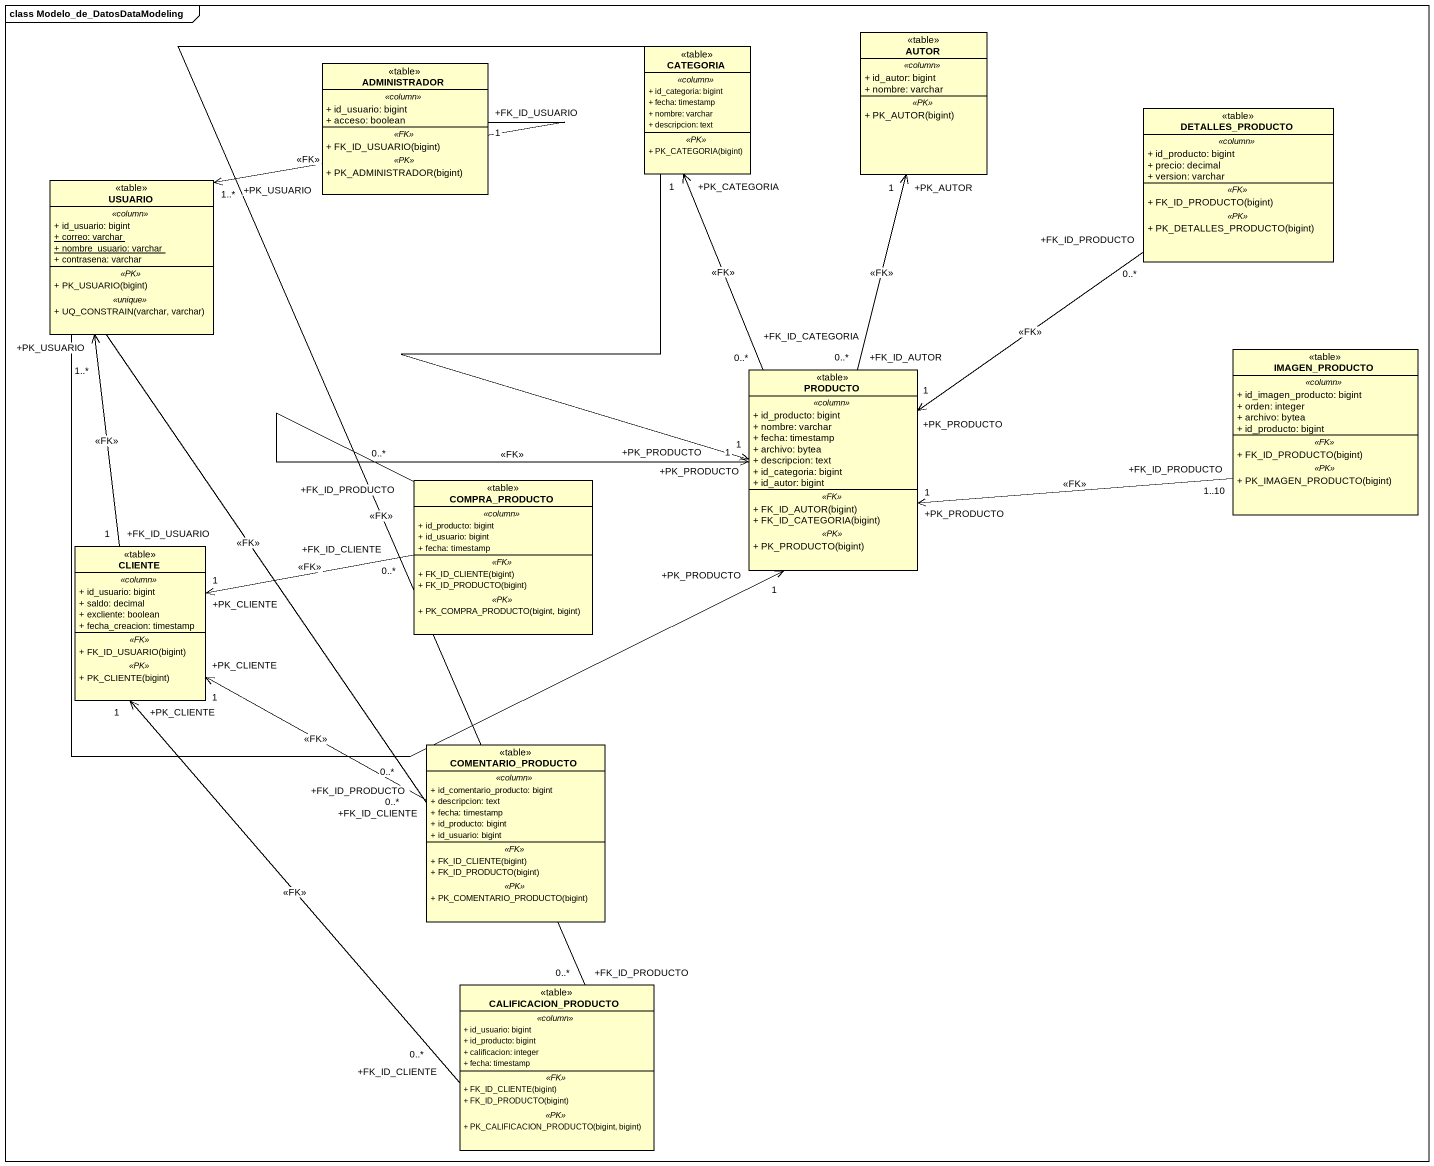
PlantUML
@startuml
mainframe class Modelo_de_DatosDataModeling
hide circle
hide empty members
skinparam classAttributeIconSize 0
class AUTOR <<table>> {
  .. <<column>> ..
  + id_autor: bigint
  + nombre: varchar
  .. <<PK>> ..
  + PK_AUTOR(bigint)
}
class ADMINISTRADOR <<table>> {
  .. <<column>> ..
  + id_usuario: bigint
  + acceso: boolean
  .. <<FK>> ..
  + FK_ID_USUARIO(bigint)
  .. <<PK>> ..
  + PK_ADMINISTRADOR(bigint)
}
class CATEGORIA <<table>> {
  .. <<column>> ..
  + id_categoria: bigint
  + fecha: timestamp
  + nombre: varchar
  + descripcion: text
  .. <<PK>> ..
  + PK_CATEGORIA(bigint)
}
class DETALLES_PRODUCTO <<table>> {
  .. <<column>> ..
  + id_producto: bigint
  + precio: decimal
  + version: varchar
  .. <<FK>> ..
  + FK_ID_PRODUCTO(bigint)
  .. <<PK>> ..
  + PK_DETALLES_PRODUCTO(bigint)
}
class USUARIO <<table>> {
  .. <<column>> ..
  + id_usuario: bigint
  {static} + correo: varchar
  {static} + nombre_usuario: varchar
  + contrasena: varchar
  .. <<PK>> ..
  + PK_USUARIO(bigint)
  .. <<unique>> ..
  + UQ_CONSTRAIN(varchar, varchar)
}
class IMAGEN_PRODUCTO <<table>> {
  .. <<column>> ..
  + id_imagen_producto: bigint
  + orden: integer
  + archivo: bytea
  + id_producto: bigint
  .. <<FK>> ..
  + FK_ID_PRODUCTO(bigint)
  .. <<PK>> ..
  + PK_IMAGEN_PRODUCTO(bigint)
}
class PRODUCTO <<table>> {
  .. <<column>> ..
  + id_producto: bigint
  + nombre: varchar
  + fecha: timestamp
  + archivo: bytea
  + descripcion: text
  + id_categoria: bigint
  + id_autor: bigint
  .. <<FK>> ..
  + FK_ID_AUTOR(bigint)
  + FK_ID_CATEGORIA(bigint)
  .. <<PK>> ..
  + PK_PRODUCTO(bigint)
}
class COMPRA_PRODUCTO <<table>> {
  .. <<column>> ..
  + id_producto: bigint
  + id_usuario: bigint
  + fecha: timestamp
  .. <<FK>> ..
  + FK_ID_CLIENTE(bigint)
  + FK_ID_PRODUCTO(bigint)
  .. <<PK>> ..
  + PK_COMPRA_PRODUCTO(bigint, bigint)
}
class CLIENTE <<table>> {
  .. <<column>> ..
  + id_usuario: bigint
  + saldo: decimal
  + excliente: boolean
  + fecha_creacion: timestamp
  .. <<FK>> ..
  + FK_ID_USUARIO(bigint)
  .. <<PK>> ..
  + PK_CLIENTE(bigint)
}
class COMENTARIO_PRODUCTO <<table>> {
  .. <<column>> ..
  + id_comentario_producto: bigint
  + descripcion: text
  + fecha: timestamp
  + id_producto: bigint
  + id_usuario: bigint
  .. <<FK>> ..
  + FK_ID_CLIENTE(bigint)
  + FK_ID_PRODUCTO(bigint)
  .. <<PK>> ..
  + PK_COMENTARIO_PRODUCTO(bigint)
}
class CALIFICACION_PRODUCTO <<table>> {
  .. <<column>> ..
  + id_usuario: bigint
  + id_producto: bigint
  + calificacion: integer
  + fecha: timestamp
  .. <<FK>> ..
  + FK_ID_CLIENTE(bigint)
  + FK_ID_PRODUCTO(bigint)
  .. <<PK>> ..
  + PK_CALIFICACION_PRODUCTO(bigint, bigint)
}
ADMINISTRADOR "+FK_ID_USUARIO\n1" -left-> "+PK_USUARIO\n1..*" USUARIO : <<FK>>
DETALLES_PRODUCTO "+FK_ID_PRODUCTO\n0..*" --> "+PK_PRODUCTO\n1" PRODUCTO : <<FK>>
IMAGEN_PRODUCTO "+FK_ID_PRODUCTO\n1..10" -left-> "+PK_PRODUCTO\n1" PRODUCTO : <<FK>>
PRODUCTO "+FK_ID_AUTOR\n0..*" -up-> "+PK_AUTOR\n1" AUTOR : <<FK>>
PRODUCTO "+FK_ID_CATEGORIA\n0..*" -up-> "+PK_CATEGORIA\n1" CATEGORIA : <<FK>>
COMPRA_PRODUCTO "+FK_ID_PRODUCTO\n0..*" -right-> "+PK_PRODUCTO\n1" PRODUCTO : <<FK>>
COMPRA_PRODUCTO "+FK_ID_CLIENTE\n0..*" -left-> "+PK_CLIENTE\n1" CLIENTE : <<FK>>
CLIENTE "+FK_ID_USUARIO\n1" -up-> "+PK_USUARIO\n1..*" USUARIO : <<FK>>
COMENTARIO_PRODUCTO "+FK_ID_PRODUCTO\n0..*" -up-> "+PK_PRODUCTO\n1" PRODUCTO : <<FK>>
COMENTARIO_PRODUCTO "+FK_ID_CLIENTE\n0..*" -left-> "+PK_CLIENTE\n1" CLIENTE : <<FK>>
CALIFICACION_PRODUCTO "+FK_ID_PRODUCTO\n0..*" -up-> "+PK_PRODUCTO\n1" PRODUCTO : <<FK>>
CALIFICACION_PRODUCTO "+FK_ID_CLIENTE\n0..*" -up-> "+PK_CLIENTE\n1" CLIENTE : <<FK>>
@enduml
